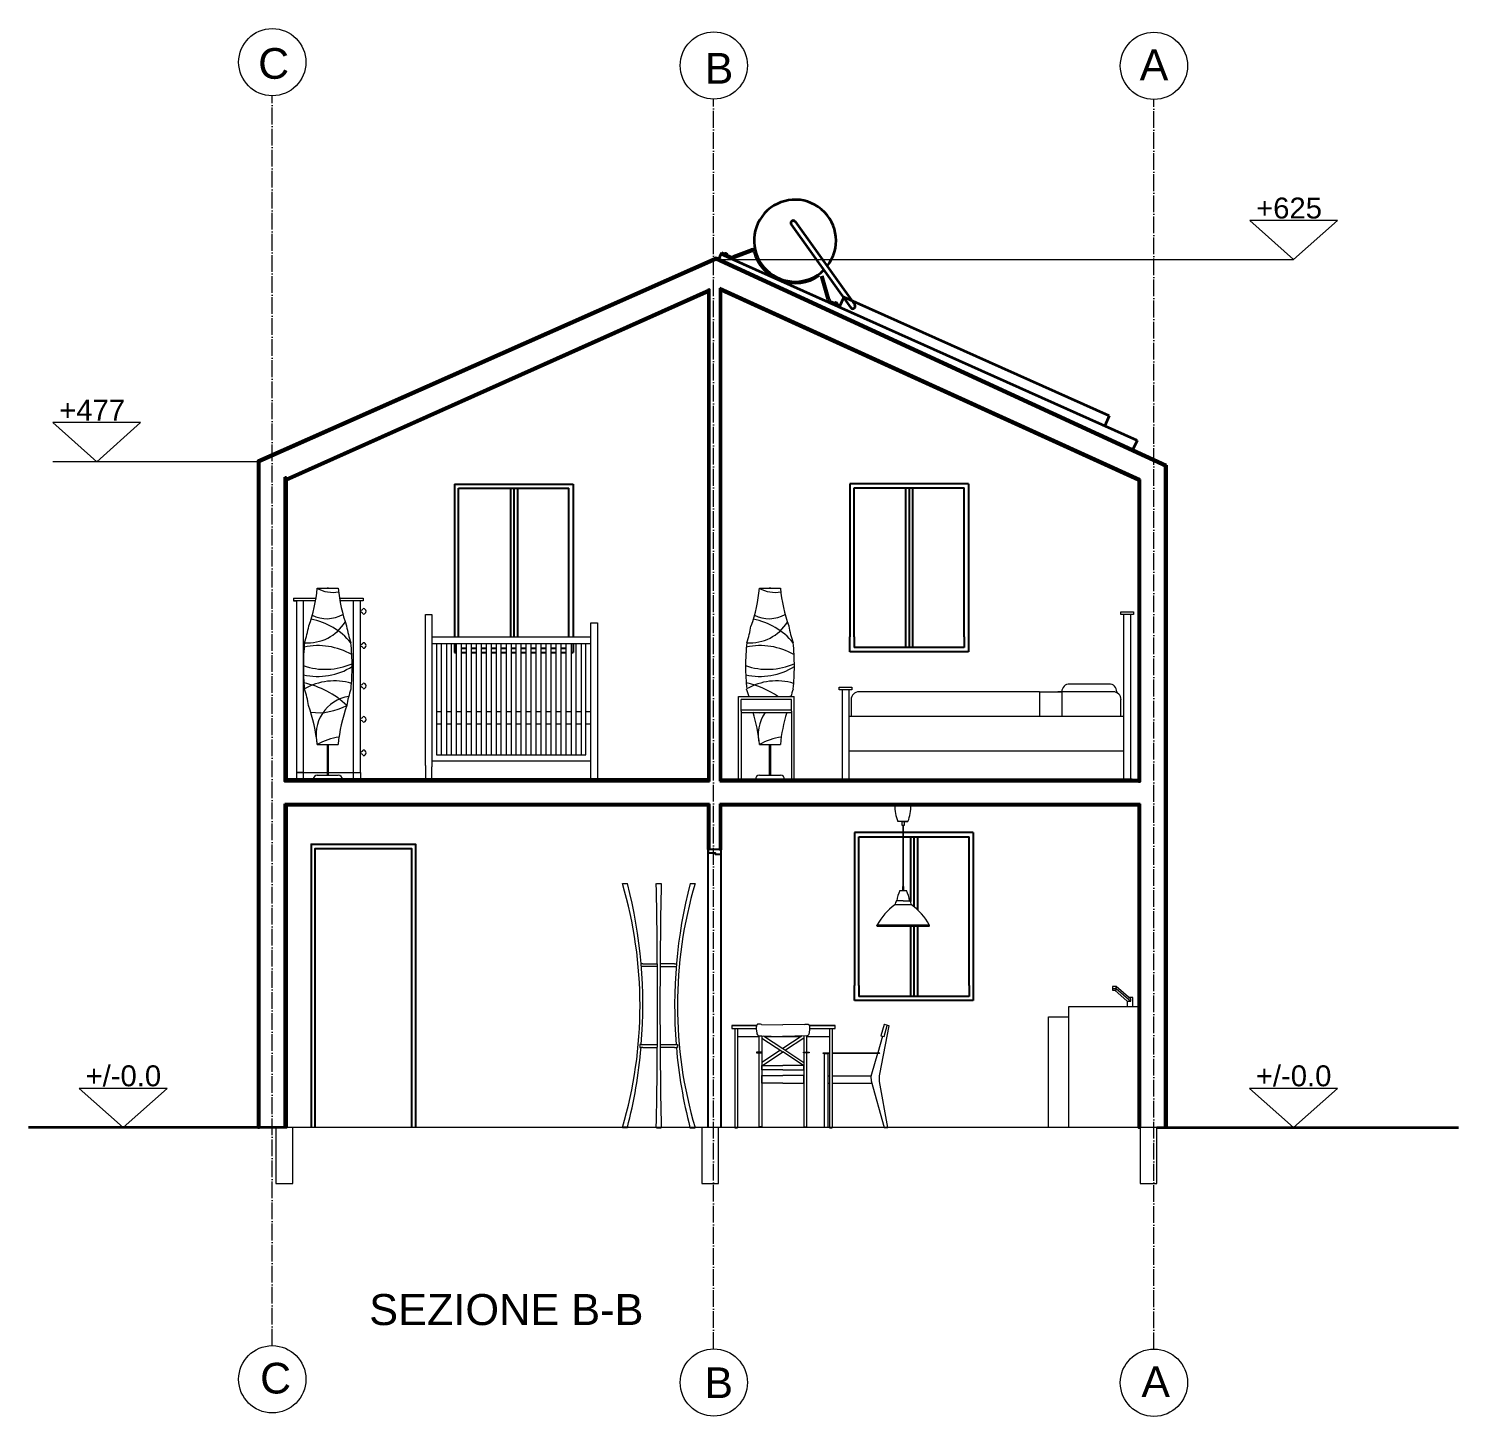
# Model space of a CAD drawing. Header units: metres. Extents: x 2187 to 7012, y 1292 to 6887.
# Drawn here: x 5986 to 7012, y 2085 to 3080 of the extents above; entities that cross this region are included whole.
import ezdxf

# ---------------------------------------------------------------- set-up
doc = ezdxf.new("R2010")
doc.units = ezdxf.units.M
doc.header["$LTSCALE"] = 5
doc.header["$MEASUREMENT"] = 0
doc.linetypes.add('ACAD_ISO04W100', pattern=[30, 24, -3, 0, -3])
doc.layers.get('0').update_dxf_attribs({"color": 30})
for name, color, linetype, lineweight in [('A-ANNO-DIMS', 3, 'Continuous', 18), ('A-ANNO-NOTE', 7, 'Continuous', 35), ('A-ANNO-SYMB', 3, 'Continuous', 18), ('A-DETL-MCUT', 4, 'Continuous', 25), ('A-ELEV-IDEN', 3, 'Continuous', 18), ('A-ELEV-MBE1', 7, 'Continuous', 35), ('A-ELEV-MBE2', 4, 'Continuous', 25), ('A-FURN', 8, 'Continuous', 18), ('A-SECT-MCUT', 7, 'Continuous', 35)]:
    doc.layers.add(name, color=color, linetype=linetype, lineweight=lineweight)
doc.styles.add('ARIAL', font='Arial.ttf')
doc.styles.get("Standard").update_dxf_attribs({"font": 'Arial.ttf'})

msp = doc.modelspace()

# ---------------------------------------------------------------- linework, layer by layer
at = {"color": 0}
for p, q in [((6270.9, 2541.7), (6275.4, 2541.7)), ((6394.1, 2541.7), (6389.5, 2541.7)), ((6777.7, 2541.7), (6777.7, 2541.7)), ((6777.7, 2541.7), (6782.2, 2541.7))]:
    msp.add_line(p, q, dxfattribs=at)
for p, q in [((6415.7, 2292), (6412.2, 2292)), ((6436.4, 2292), (6439.9, 2292)), ((6460.5, 2292), (6464.2, 2292)), ((6492.6, 2292.1), (6494.6, 2292.1)), ((6560.6, 2292.1), (6562.6, 2292.1))]:
    msp.add_line(p, q)
at = {"layer": 'A-ANNO-DIMS'}
for p, q in [((6479.2, 2914.4), (6893.5, 2914.4)), ((6150.6, 2769.5), (6003.5, 2769.5))]:
    msp.add_line(p, q, dxfattribs=at)
for points in [[(6862, 2942.4), (6893.5, 2914.4), (6925, 2942.4)], [(6003.5, 2797.5), (6035, 2769.5), (6066.5, 2797.5)], [(6022.4, 2320), (6053.9, 2292), (6085.4, 2320)], [(6861.9, 2320), (6893.4, 2292), (6924.9, 2320)]]:
    msp.add_lwpolyline(points, close=True, dxfattribs=at)
at = {"layer": 'A-ANNO-NOTE', "color": 0}
msp.add_line((6171.1, 2292), (5986.1, 2292), dxfattribs=at)
msp.add_lwpolyline([(6795.4, 2292), (7011.7, 2292)], dxfattribs=at)
at = {"layer": 'A-ANNO-SYMB', "linetype": 'ACAD_ISO04W100', "ltscale": 0.1}
for p, q in [((6160.9, 2135.6), (6160.9, 3031.8)), ((6477.3, 2133.2), (6477.3, 3029.4)), ((6793.3, 2133.1), (6793.3, 3029.3))]:
    msp.add_line(p, q, dxfattribs=at)
at = {"layer": 'A-ANNO-SYMB', "color": 0}
msp.add_line((6783.4, 2292), (6163.5, 2292), dxfattribs=at)
at = {"layer": 'A-ANNO-SYMB'}
for centre in [(6160.9, 3056), (6477.6, 3053.6), (6793.3, 3053.4), (6160.9, 2111.5), (6477.6, 2109.2), (6793.3, 2109)]:
    msp.add_circle(centre, 24.1, dxfattribs=at)
at = {"layer": 'A-DETL-MCUT'}
for p, q in [((6171.1, 2758.4), (6169.9, 2758.4)), ((6473.5, 2292), (6473.5, 2491.5)), ((6483, 2292), (6483, 2491.5))]:
    msp.add_line(p, q, dxfattribs=at)
for points in [[(6782.2, 2540.2), (6783.4, 2540.2)], [(6473.5, 2491.5), (6473.5, 2489), (6478.5, 2489), (6478.5, 2488), (6483, 2488), (6483, 2491.5), (6473.5, 2491.5)]]:
    msp.add_lwpolyline(points, dxfattribs=at)
at = {"layer": 'A-ELEV-IDEN', "color": 3}
for points in [[(6175.6, 2292), (6163.5, 2292), (6163.5, 2252), (6175.6, 2252)], [(6481, 2292), (6469, 2292), (6469, 2252), (6481, 2252)], [(6795.4, 2292), (6783.4, 2292), (6783.4, 2252), (6795.4, 2252)]]:
    msp.add_lwpolyline(points, close=True, dxfattribs=at)
at = {"layer": 'A-ELEV-MBE1', "color": 0}
for p, q in [((6533.1, 2939.6), (6575.8, 2879.9)), ((6536, 2941.7), (6578.7, 2882)), ((6483.2, 2919.4), (6482.7, 2918.3)), ((6483.2, 2919.4), (6489.3, 2916.6)), ((6485.8, 2919), (6485.5, 2918.4)), ((6486.1, 2918.8), (6485.8, 2918.2)), ((6487.2, 2918.4), (6485.9, 2919)), ((6486.7, 2917.9), (6486.9, 2918.4)), ((6487, 2917.7), (6487.2, 2918.3)), ((6504.8, 2921.6), (6491.6, 2916.6)), ((6505.2, 2920.5), (6492, 2915.5)), ((6559.3, 2885.7), (6554.5, 2902.5)), ((6560.4, 2886), (6555.6, 2902.8)), ((6562, 2884.1), (6568.1, 2881.4)), ((6564.6, 2883.7), (6564.4, 2883.1)), ((6564.9, 2883.5), (6564.6, 2883)), ((6566, 2883.1), (6564.7, 2883.7)), ((6565.5, 2882.6), (6565.7, 2883.2)), ((6565.8, 2882.5), (6566, 2883)), ((6568.1, 2881.4), (6567.6, 2880.3))]:
    msp.add_line(p, q, dxfattribs=at)
for points in [[(6482.7, 2918.3), (6480.7, 2913.8)], [(6781.2, 2784.7), (6482.7, 2918.3)], [(6570.9, 2887.6), (6567.6, 2880.3)], [(6761.2, 2802.4), (6570.9, 2887.6)], [(6761.2, 2802.4), (6758, 2795.1)], [(6781.2, 2784.7), (6777.8, 2777.2)], [(6171.1, 2523.2), (6302.1, 2523.2)]]:
    msp.add_lwpolyline(points, dxfattribs=at)
for centre, radius, start, end in [((6535.9, 2928), 29.4, 321.5627, 314.4316), ((6534.6, 2940.6), 1.78, 35.2816, 216.4982), ((6485.6, 2918.4), 0.0538, 155.8899, 245.8899), ((6485.8, 2918.9), 0.0538, 65.8899, 155.8899), ((6485.8, 2918.3), 0.0538, 245.8899, 335.8899), ((6485.9, 2918.2), 0.0538, 155.8899, 245.8899), ((6486, 2918.8), 0.0538, 335.8899, 65.8899), ((6486.1, 2918.8), 0.0538, 65.8899, 155.8899), ((6486.6, 2917.9), 0.0538, 245.8899, 335.8899), ((6486.7, 2917.9), 0.0538, 155.8899, 245.8899), ((6486.9, 2918.5), 0.0538, 335.8899, 65.8899), ((6487, 2918.4), 0.0538, 65.8899, 155.8899), ((6486.9, 2917.8), 0.0538, 245.8899, 335.8899), ((6487.2, 2918.3), 0.0538, 335.8899, 65.8899), ((6490.5, 2919.4), 4.14, 245.8899, 290.8899), ((6490.5, 2919.4), 2.98, 245.8899, 290.8899), ((6505.5, 2919.7), 2.09, 19.8049, 110.8899), ((6505.5, 2919.7), 0.928, 22.5682, 110.8607), ((6535.9, 2928), 30.5, 195.1144, 304.6497), ((6563.2, 2886.8), 4.14, 195.8899, 245.8899), ((6563.2, 2886.8), 2.98, 195.8899, 245.8899), ((6564.4, 2883.1), 0.0538, 155.8899, 245.8899), ((6564.7, 2883.7), 0.0538, 65.8899, 155.8899), ((6564.6, 2883), 0.0538, 245.8899, 335.8899), ((6564.7, 2883), 0.0538, 155.8899, 245.8899), ((6564.9, 2883.6), 0.0538, 335.8899, 65.8899), ((6565, 2883.5), 0.0538, 65.8899, 155.8899), ((6565.4, 2882.6), 0.0538, 245.8899, 335.8899), ((6565.5, 2882.6), 0.0538, 155.8899, 245.8899), ((6565.7, 2883.2), 0.0538, 335.8899, 65.8899), ((6565.8, 2883.1), 0.0538, 65.8899, 155.8899), ((6565.7, 2882.5), 0.0538, 245.8899, 335.8899), ((6566, 2883.1), 0.0538, 335.8899, 65.8899), ((6577.3, 2881), 1.78, 214.92, 35.8899)]:
    msp.add_arc(centre, radius, start, end, dxfattribs=at)
at = {"layer": 'A-ELEV-MBE2'}
for p, q in [((6291.6, 2753.4), (6291.6, 2643.7)), ((6291.6, 2753.4), (6376.7, 2753.4)), ((6294.6, 2750.4), (6373.7, 2750.4)), ((6294.6, 2643.7), (6294.6, 2750.4)), ((6331.7, 2750.4), (6331.7, 2643.7)), ((6334.2, 2750.4), (6334.2, 2643.7)), ((6336.7, 2750.4), (6336.7, 2643.7)), ((6373.7, 2643.7), (6373.7, 2750.4)), ((6376.7, 2753.4), (6376.7, 2643.7)), ((6575.2, 2753.7), (6575.2, 2644)), ((6660.2, 2753.7), (6575.2, 2753.7)), ((6578.2, 2750.7), (6657.2, 2750.7)), ((6578.2, 2644), (6578.2, 2750.7)), ((6615.2, 2750.7), (6615.2, 2644)), ((6617.7, 2750.7), (6617.7, 2644)), ((6620.2, 2750.7), (6620.2, 2644)), ((6657.2, 2644), (6657.2, 2750.7)), ((6660.2, 2753.7), (6660.2, 2644)), ((6291.6, 2639.2), (6291.6, 2632.7)), ((6376.7, 2639.2), (6376.7, 2632.7)), ((6575.2, 2633.1), (6575.2, 2644)), ((6578.2, 2644), (6578.2, 2636.3)), ((6657.2, 2636.3), (6578.2, 2636.3)), ((6615.2, 2644), (6615.2, 2636.3)), ((6617.7, 2644), (6617.7, 2636.3)), ((6620.2, 2644), (6620.2, 2636.3)), ((6657.2, 2644), (6657.2, 2636.3)), ((6660.2, 2644), (6660.2, 2633.1)), ((6291.6, 2632.7), (6293.1, 2632.7)), ((6296.7, 2635.7), (6300.2, 2635.7)), ((6296.7, 2632.7), (6300.2, 2632.7)), ((6303.8, 2635.7), (6307.4, 2635.7)), ((6303.8, 2632.7), (6307.4, 2632.7)), ((6310.9, 2635.7), (6314.5, 2635.7)), ((6310.9, 2632.7), (6314.5, 2632.7)), ((6318.1, 2635.7), (6321.7, 2635.7)), ((6318.1, 2632.7), (6321.7, 2632.7)), ((6325.2, 2635.7), (6328.8, 2635.7)), ((6325.2, 2632.7), (6328.8, 2632.7)), ((6332.4, 2635.7), (6335.9, 2635.7)), ((6332.4, 2632.7), (6335.9, 2632.7)), ((6339.5, 2635.7), (6343.1, 2635.7)), ((6339.5, 2632.7), (6343.1, 2632.7)), ((6346.7, 2635.7), (6350.2, 2635.7)), ((6346.7, 2632.7), (6350.2, 2632.7)), ((6353.8, 2635.7), (6357.4, 2635.7)), ((6353.8, 2632.7), (6357.4, 2632.7)), ((6360.9, 2635.7), (6364.5, 2635.7)), ((6360.9, 2632.7), (6364.5, 2632.7)), ((6368.1, 2635.7), (6371.6, 2635.7)), ((6368.1, 2632.7), (6371.6, 2632.7)), ((6375.2, 2632.7), (6376.7, 2632.7)), ((6660.2, 2633.1), (6575.2, 2633.1)), ((6578.6, 2503.6), (6578.6, 2393.9)), ((6613.1, 2503.6), (6578.6, 2503.6)), ((6663.7, 2503.6), (6613.7, 2503.6)), ((6663.7, 2503.6), (6663.7, 2393.9)), ((6188.7, 2495.2), (6188.7, 2292)), ((6581.6, 2500.6), (6613.1, 2500.6)), ((6581.6, 2393.9), (6581.6, 2500.6)), ((6613.7, 2500.6), (6660.7, 2500.6)), ((6618.6, 2500.6), (6618.6, 2454)), ((6621.1, 2500.6), (6621.1, 2450.4)), ((6623.6, 2500.6), (6623.6, 2448.2)), ((6660.7, 2393.9), (6660.7, 2500.6)), ((6618.6, 2436.5), (6618.6, 2393.9)), ((6621.1, 2436.5), (6621.1, 2393.9)), ((6623.6, 2436.5), (6623.6, 2393.9)), ((6578.6, 2383), (6578.6, 2393.9)), ((6581.6, 2393.9), (6581.6, 2386.1)), ((6618.6, 2393.9), (6618.6, 2386.1)), ((6621.1, 2393.9), (6621.1, 2386.1)), ((6623.6, 2393.9), (6623.6, 2386.1)), ((6660.7, 2393.9), (6660.7, 2386.1)), ((6663.7, 2393.9), (6663.7, 2383)), ((6663.7, 2383), (6578.6, 2383)), ((6660.7, 2386.1), (6581.6, 2386.1))]:
    msp.add_line(p, q, dxfattribs=at)
at = {"layer": 'A-ELEV-MBE2', "color": 0}
for p, q in [((6483, 2491.5), (6473.5, 2491.5)), ((6783.4, 2297), (6783.4, 2326.1))]:
    msp.add_line(p, q, dxfattribs=at)
at = {"layer": 'A-ELEV-MBE2'}
for points in [[(6188.7, 2495.2), (6188.7, 2495.2), (6263.7, 2495.2), (6263.7, 2292)], [(6191.7, 2292), (6191.7, 2492.2), (6260.7, 2492.2), (6260.7, 2292)]]:
    msp.add_lwpolyline(points, dxfattribs=at)
at = {"layer": 'A-FURN'}
for p, q in [((6193.2, 2678.7), (6208.2, 2678.7)), ((6193.2, 2678.7), (6205.7, 2678.7)), ((6193.2, 2678.7), (6200.7, 2678.7)), ((6201.2, 2678.7), (6200.2, 2678.7)), ((6200.2, 2678.7), (6200.7, 2678.7)), ((6510.4, 2678.7), (6525.4, 2678.7)), ((6510.4, 2678.7), (6522.9, 2678.7)), ((6510.4, 2678.7), (6517.9, 2678.7)), ((6518.4, 2678.7), (6517.4, 2678.7)), ((6517.4, 2678.7), (6517.9, 2678.7)), ((6176.2, 2671.7), (6176.2, 2669.7)), ((6176.2, 2671.7), (6192.2, 2671.7)), ((6191.9, 2669.7), (6176.2, 2669.7)), ((6176.2, 2669.7), (6178.2, 2669.7)), ((6178.2, 2669.7), (6178.2, 2541.7)), ((6183.2, 2546.7), (6183.2, 2669.7)), ((6209.1, 2671.7), (6226.2, 2671.7)), ((6226.2, 2669.7), (6209.4, 2669.7)), ((6219.2, 2546.7), (6219.2, 2669.7)), ((6224.2, 2546.7), (6224.2, 2669.7)), ((6226.2, 2671.7), (6226.2, 2669.7)), ((6771.6, 2581.9), (6771.6, 2659.9)), ((6776.6, 2659.9), (6776.6, 2541.9)), ((6275.4, 2639.2), (6389.5, 2639.2)), ((6569.6, 2605.9), (6569.6, 2541.9)), ((6574.6, 2581.9), (6574.6, 2605.9)), ((6732.8, 2610.1), (6761.1, 2610.1)), ((6495.3, 2595.3), (6495.3, 2601)), ((6495.3, 2601), (6535.3, 2601)), ((6495.3, 2541), (6495.3, 2595.3)), ((6533.3, 2599), (6497.3, 2599)), ((6497.3, 2595.3), (6497.3, 2599)), ((6497.3, 2590.7), (6497.3, 2595.3)), ((6533.3, 2595), (6533.3, 2599)), ((6533.3, 2590.7), (6533.3, 2595)), ((6535.3, 2595), (6535.3, 2601)), ((6535.3, 2541), (6535.3, 2595)), ((6576.1, 2598.9), (6576.1, 2586.9)), ((6711.3, 2604.5), (6581.7, 2604.5)), ((6711.3, 2604.5), (6727.2, 2604.5)), ((6711.3, 2604.5), (6711.3, 2586.9)), ((6764.1, 2604.5), (6724.3, 2604.5)), ((6727.2, 2604.5), (6727.2, 2586.9)), ((6766.7, 2604.5), (6766.7, 2603.8)), ((6769.6, 2586.9), (6769.6, 2598.9)), ((6533.3, 2591.3), (6497.3, 2591.3)), ((6497.3, 2590.7), (6497.3, 2541)), ((6497.3, 2589.7), (6533.3, 2589.7)), ((6533.3, 2590.7), (6533.3, 2541)), ((6574.6, 2586.9), (6771.6, 2586.9)), ((6574.6, 2541.9), (6574.6, 2581.9)), ((6771.6, 2541.9), (6771.6, 2581.9)), ((6193.2, 2566.7), (6208.2, 2566.7)), ((6200.2, 2566.7), (6200.2, 2544.7)), ((6201.2, 2544.7), (6201.2, 2566.7)), ((6510.4, 2566.7), (6525.4, 2566.7)), ((6517.4, 2566.7), (6517.4, 2544.7)), ((6518.4, 2544.7), (6518.4, 2566.7)), ((6771.6, 2561.9), (6574.6, 2561.9)), ((6183.2, 2546.7), (6178.2, 2546.7)), ((6178.2, 2546.7), (6200.2, 2546.7)), ((6183.2, 2541.7), (6183.2, 2546.7)), ((6193.2, 2544.7), (6208.2, 2544.7)), ((6201.2, 2546.7), (6224.2, 2546.7)), ((6219.2, 2541.7), (6219.2, 2546.7)), ((6219.2, 2546.7), (6224.2, 2546.7)), ((6224.2, 2546.7), (6224.2, 2541.7)), ((6270.9, 2551.7), (6270.9, 2541.7)), ((6275.4, 2541.7), (6275.4, 2550.8)), ((6389.5, 2541.7), (6389.5, 2552)), ((6394.1, 2551.3), (6394.1, 2541.7)), ((6510.4, 2544.7), (6525.4, 2544.7)), ((6612.4, 2511.5), (6609.6, 2511.5)), ((6614, 2511.5), (6612.4, 2511.5)), ((6612.6, 2508.5), (6612.6, 2511.5)), ((6612.6, 2511.5), (6613.1, 2511.5)), ((6614.2, 2508.5), (6612.6, 2508.5)), ((6613.1, 2508.5), (6613.1, 2464.9)), ((6613.3, 2511.5), (6613.9, 2511.5)), ((6613.7, 2511.5), (6614.2, 2511.5)), ((6613.7, 2464.9), (6613.7, 2508.5)), ((6616.8, 2511.5), (6614, 2511.5)), ((6614.2, 2511.5), (6614.2, 2508.5)), ((6614.2, 2511.5), (6616.8, 2511.5)), ((6610.9, 2461.9), (6615.9, 2461.9)), ((6613.9, 2464.9), (6612.9, 2464.9)), ((6612.9, 2464.9), (6612.9, 2461.9)), ((6613.4, 2461.9), (6613.7, 2461.9)), ((6613.7, 2461.9), (6613.9, 2461.9)), ((6613.9, 2461.9), (6613.9, 2464.9)), ((6619.4, 2451.7), (6607.4, 2451.7)), ((6613.4, 2454.7), (6608.7, 2454.7)), ((6613.4, 2454.7), (6618.1, 2454.7)), ((6594.8, 2437.3), (6632, 2437.3)), ((6594.8, 2437.3), (6613.4, 2437.3)), ((6594.8, 2436.5), (6632, 2436.5)), ((6763.7, 2393.1), (6763.7, 2391.8)), ((6766.3, 2393.1), (6763.7, 2393.1)), ((6763.7, 2391.8), (6763.7, 2390.5)), ((6763.7, 2391.8), (6766.3, 2391.8)), ((6763.7, 2390.5), (6766.3, 2390.5)), ((6765.2, 2390.5), (6774.1, 2382.7)), ((6766.3, 2391.8), (6766.3, 2393.1)), ((6776.8, 2384), (6766.3, 2393.1)), ((6766.3, 2390.5), (6766.3, 2391.8)), ((6766.3, 2391.8), (6776.8, 2382.7)), ((6774.1, 2382.7), (6774.1, 2378.8)), ((6774.1, 2382.7), (6776.8, 2382.7)), ((6778.1, 2385.3), (6775.3, 2385.3)), ((6776.8, 2382.7), (6776.8, 2384)), ((6778.1, 2378.8), (6778.1, 2385.3)), ((6717.6, 2292), (6717.6, 2371.4)), ((6717.6, 2371.4), (6732.2, 2371.4)), ((6732.3, 2292), (6732.3, 2378.8)), ((6732.3, 2378.8), (6782.2, 2378.8))]:
    msp.add_line(p, q, dxfattribs=at)
at = {"layer": 'A-FURN', "color": 8}
for p, q in [((6412.2, 2467), (6415.7, 2467)), ((6436.4, 2467), (6439.9, 2467)), ((6460.6, 2467), (6464.1, 2467)), ((6426.7, 2409.5), (6425.4, 2409.5)), ((6437.1, 2407.5), (6425.6, 2407.5)), ((6426.7, 2409.5), (6426.7, 2409.5)), ((6426.7, 2409.5), (6437.1, 2409.5)), ((6449.5, 2409.5), (6439.1, 2409.5)), ((6439.1, 2407.5), (6450.6, 2407.5)), ((6449.5, 2409.5), (6450.8, 2409.5)), ((6426.7, 2379.5), (6426.7, 2379.5)), ((6508.3, 2365.1), (6490.6, 2365.1)), ((6490.6, 2365.1), (6508.3, 2365.1)), ((6490.6, 2365.1), (6490.6, 2363.1)), ((6490.6, 2365.1), (6508.3, 2365.1)), ((6490.6, 2363.1), (6508.1, 2363.1)), ((6490.6, 2363.1), (6492.6, 2363.1)), ((6492.6, 2363.1), (6492.6, 2292.1)), ((6492.6, 2363.1), (6494.6, 2363.1)), ((6494.6, 2363.1), (6494.6, 2292.1)), ((6511.7, 2366), (6527.2, 2365.7)), ((6542.7, 2366), (6527.2, 2365.7)), ((6564.6, 2365.1), (6546.1, 2365.1)), ((6546.1, 2365.1), (6564.6, 2365.1)), ((6546.3, 2363.1), (6564.6, 2363.1)), ((6560.6, 2363.1), (6560.6, 2292.1)), ((6562.6, 2363.1), (6562.6, 2292.1)), ((6564.6, 2363.1), (6564.6, 2365.1)), ((6425.6, 2351.5), (6424.6, 2351.5)), ((6424.6, 2351.5), (6424.6, 2349.5)), ((6424.6, 2349.5), (6425.4, 2349.5)), ((6426.7, 2349.5), (6425.4, 2349.5)), ((6425.6, 2351.5), (6437.1, 2351.5)), ((6426.7, 2349.5), (6437.1, 2349.5)), ((6439.1, 2351.5), (6450.6, 2351.5)), ((6449.5, 2349.5), (6439.1, 2349.5)), ((6449.5, 2349.5), (6450.7, 2349.5)), ((6450.6, 2351.5), (6451.6, 2351.5)), ((6451.6, 2349.5), (6450.7, 2349.5)), ((6451.6, 2351.5), (6451.6, 2349.5)), ((6510.1, 2357.1), (6494.6, 2357.1)), ((6512.1, 2356.2), (6527.2, 2346.2)), ((6513.3, 2357.7), (6527.2, 2348.6)), ((6540.3, 2357.1), (6514.1, 2357.1)), ((6541.1, 2357.7), (6527.2, 2348.6)), ((6527.2, 2348.6), (6542.3, 2338.7)), ((6542.3, 2356.2), (6529, 2347.5)), ((6560.6, 2357.1), (6544.3, 2357.1)), ((6598.7, 2357.6), (6595.2, 2345.7)), ((6525.4, 2347.4), (6512.1, 2338.7)), ((6512.5, 2336.5), (6527.2, 2346.2)), ((6541.9, 2336.5), (6527.2, 2346.2)), ((6595, 2345.1), (6590.6, 2330.2)), ((6590.6, 2330.2), (6590.3, 2328.5)), ((6590.3, 2328.5), (6590.5, 2325.6)), ((6590.5, 2325.6), (6599.8, 2292.1))]:
    msp.add_line(p, q, dxfattribs=at)
at = {"layer": 'A-FURN'}
for points in [[(6270.9, 2551.7), (6270.9, 2659.9), (6275.4, 2659.9), (6275.4, 2550.8)], [(6778.6, 2661.9), (6778.6, 2659.9), (6769.6, 2659.9), (6769.6, 2661.9), (6778.6, 2661.9)], [(6389.5, 2552), (6389.5, 2654), (6394.1, 2654), (6394.1, 2551.3)], [(6275.4, 2643.7), (6275.4, 2554.9), (6389.5, 2554.9), (6389.5, 2643.7), (6275.4, 2643.7)], [(6278.8, 2639.2), (6278.8, 2559.4), (6385.9, 2559.4), (6385.9, 2639.2)], [(6282.4, 2559.4), (6282.4, 2639.2)], [(6286, 2559.4), (6286, 2639.2)], [(6289.5, 2559.4), (6289.5, 2639.2)], [(6293.1, 2559.4), (6293.1, 2639.2)], [(6296.7, 2559.4), (6296.7, 2639.2)], [(6300.2, 2559.4), (6300.2, 2639.2)], [(6303.8, 2559.4), (6303.8, 2639.2)], [(6307.4, 2559.4), (6307.4, 2639.2)], [(6310.9, 2559.4), (6310.9, 2639.2)], [(6314.5, 2559.4), (6314.5, 2639.2)], [(6318.1, 2559.4), (6318.1, 2639.2)], [(6321.7, 2559.4), (6321.7, 2639.2)], [(6325.2, 2559.4), (6325.2, 2639.2)], [(6328.8, 2559.4), (6328.8, 2639.2)], [(6332.4, 2559.4), (6332.4, 2639.2)], [(6335.9, 2559.4), (6335.9, 2639.2)], [(6339.5, 2559.4), (6339.5, 2639.2)], [(6343.1, 2559.4), (6343.1, 2639.2)], [(6346.7, 2559.4), (6346.7, 2639.2)], [(6350.2, 2559.4), (6350.2, 2639.2)], [(6353.8, 2559.4), (6353.8, 2639.2)], [(6357.4, 2559.4), (6357.4, 2639.2)], [(6360.9, 2559.4), (6360.9, 2639.2)], [(6364.5, 2559.4), (6364.5, 2639.2)], [(6368.1, 2559.4), (6368.1, 2639.2)], [(6371.6, 2559.4), (6371.6, 2639.2)], [(6375.2, 2639.2), (6375.2, 2559.4)], [(6378.8, 2559.3), (6378.8, 2639.2)], [(6382.4, 2639.2), (6382.4, 2559.4)], [(6576.6, 2605.9), (6567.6, 2605.9), (6567.6, 2607.9), (6576.6, 2607.9), (6576.6, 2605.9)], [(6278.8, 2590.3), (6282.4, 2590.3)], [(6286, 2590.3), (6289.5, 2590.3)], [(6293.1, 2590.3), (6296.7, 2590.3)], [(6300.2, 2590.3), (6303.8, 2590.3)], [(6307.4, 2590.3), (6310.9, 2590.3)], [(6314.5, 2590.3), (6318.1, 2590.3)], [(6321.7, 2590.3), (6325.2, 2590.3)], [(6328.8, 2590.3), (6332.4, 2590.3)], [(6335.9, 2590.3), (6339.5, 2590.3)], [(6343.1, 2590.3), (6346.7, 2590.3)], [(6350.2, 2590.3), (6353.8, 2590.3)], [(6357.4, 2590.3), (6360.9, 2590.3)], [(6364.5, 2590.3), (6368.1, 2590.3)], [(6371.6, 2590.3), (6375.2, 2590.3)], [(6378.8, 2590.3), (6382.4, 2590.3)], [(6385.9, 2590.3), (6389.6, 2590.3)], [(6282.4, 2581.2), (6278.8, 2581.2)], [(6289.5, 2581.2), (6286, 2581.2)], [(6296.7, 2581.2), (6293.1, 2581.2)], [(6303.8, 2581.2), (6300.2, 2581.2)], [(6310.9, 2581.2), (6307.4, 2581.2)], [(6318.1, 2581.2), (6314.5, 2581.2)], [(6325.2, 2581.2), (6321.7, 2581.2)], [(6332.4, 2581.2), (6328.8, 2581.2)], [(6339.5, 2581.2), (6335.9, 2581.2)], [(6346.7, 2581.2), (6343.1, 2581.2)], [(6353.8, 2581.2), (6350.2, 2581.2)], [(6360.9, 2581.2), (6357.4, 2581.2)], [(6368.1, 2581.2), (6364.5, 2581.2)], [(6375.2, 2581.2), (6371.6, 2581.2)], [(6382.4, 2581.2), (6378.8, 2581.2)], [(6389.5, 2581.2), (6385.9, 2581.2)]]:
    msp.add_lwpolyline(points, dxfattribs=at)
at = {"layer": 'A-FURN', "color": 8}
for points in [[(6511.7, 2366), (6511.1, 2366.1), (6510.6, 2366.1), (6510.3, 2366.1), (6509.9, 2366.1), (6509.7, 2366.1), (6509.5, 2366.1), (6509.4, 2366.1), (6509.2, 2366.1), (6509.1, 2366.1), (6509.1, 2366.1), (6509, 2366.1), (6508.9, 2366), (6508.8, 2366), (6508.8, 2365.9), (6508.7, 2365.8), (6508.6, 2365.7), (6508.5, 2365.6), (6508.4, 2365.4), (6508.3, 2365.2), (6508.2, 2364.9), (6508.2, 2364.6), (6508.1, 2364.1), (6508.1, 2363.5), (6508.1, 2362.8)], [(6542.7, 2366), (6543.3, 2366.1), (6543.8, 2366.1), (6544.1, 2366.1), (6544.5, 2366.1), (6544.7, 2366.1), (6544.9, 2366.1), (6545, 2366.1), (6545.2, 2366.1), (6545.3, 2366.1), (6545.3, 2366.1), (6545.4, 2366.1), (6545.5, 2366), (6545.6, 2366), (6545.6, 2365.9), (6545.7, 2365.8), (6545.8, 2365.7), (6545.9, 2365.6), (6546, 2365.4), (6546.1, 2365.2), (6546.2, 2364.9), (6546.2, 2364.6), (6546.3, 2364.1), (6546.3, 2363.5), (6546.3, 2362.8)], [(6599.8, 2292.1), (6602.4, 2292.1), (6596.5, 2325), (6596.4, 2326), (6596.4, 2327.1), (6596.4, 2328.1), (6596.4, 2329), (6596.6, 2330.2), (6603.4, 2365), (6600.1, 2365.8), (6599.9, 2365.8), (6597.5, 2357.8), (6599.9, 2357.3), (6602, 2365.3)], [(6510.1, 2346), (6510.1, 2357.7), (6512.1, 2357.7), (6512.1, 2346)], [(6542.3, 2357.7), (6542.3, 2346)], [(6544.3, 2346), (6544.3, 2357.7)], [(6512.1, 2345.5), (6512.1, 2292.5), (6510.1, 2292.5), (6510.1, 2345.5)], [(6542.3, 2345.5), (6542.3, 2292.5), (6544.3, 2292.5), (6544.3, 2345.5)], [(6560.6, 2345.1), (6556, 2345.1), (6556, 2345.7), (6560.6, 2345.7)], [(6562.6, 2345.7), (6596.8, 2345.7), (6596.3, 2345.1), (6562.6, 2345.1)], [(6527.2, 2333.3), (6512.1, 2333.3), (6512.1, 2336.5), (6527.2, 2336.5)], [(6527.2, 2323.9), (6512.1, 2323.9), (6512.1, 2329.4), (6527.2, 2329.4)], [(6527.2, 2333.3), (6542.3, 2333.3), (6542.3, 2336.5), (6527.2, 2336.5)], [(6527.2, 2323.9), (6542.3, 2323.9), (6542.3, 2329.4), (6527.2, 2329.4)], [(6559.4, 2329), (6560.6, 2329)], [(6562.6, 2329), (6590.4, 2329)], [(6560.6, 2323.5), (6559.4, 2323.5)], [(6591, 2323.5), (6562.6, 2323.5)]]:
    msp.add_lwpolyline(points, dxfattribs=at)
for points in [[(6508.1, 2362.8), (6508.4, 2359.7, 0.145144), (6508.9, 2358.6, 0.122545), (6510.1, 2357.7), (6527.4, 2357.4)], [(6546.3, 2362.8), (6546, 2359.7, -0.145144), (6545.5, 2358.6, -0.122545), (6544.3, 2357.7), (6527, 2357.4)]]:
    msp.add_lwpolyline(points, format="xyb", dxfattribs=at)
for points in [[(6512.4, 2346), (6508.3, 2346), (6508.3, 2345.5), (6512.4, 2345.5)], [(6542, 2346), (6546.1, 2346), (6546.1, 2345.5), (6542, 2345.5)], [(6556.9, 2345.1), (6559.4, 2345.1), (6559.4, 2292.1), (6556.9, 2292.1)]]:
    msp.add_lwpolyline(points, close=True, dxfattribs=at)
at = {"layer": 'A-FURN'}
for centre, radius, start, end in [((6078.2, 2690.3), 115.6, 340.5094, 354.2569), ((6204.4, 2699.2), 23.4, 241.3552, 280.029), ((6323.2, 2690.3), 115.6, 185.7431, 199.4906), ((6395.4, 2690.3), 115.6, 340.5094, 354.2569), ((6521.6, 2699.2), 23.4, 241.3552, 280.029), ((6640.4, 2690.3), 115.6, 185.7431, 199.4906), ((6180, 2609), 48.3, 39.4055, 79.5672), ((6199.9, 2680.3), 23.4, 243.6126, 299.9981), ((6223.5, 2665.8), 3.05, 281.8602, 329.5563), ((6223.5, 2658.7), 3.05, 30.4437, 78.1398), ((6226.2, 2662.2), 2, 270, 90), ((6497.2, 2609), 48.3, 39.4055, 79.5672), ((6517.1, 2680.3), 23.4, 243.6126, 299.9981), ((6186.5, 2671), 31.4, 265.5187, 328.3215), ((6117.6, 2663), 70.4, 340.6451, 350.736), ((6283.7, 2663), 70.4, 189.264, 199.3549), ((6503.7, 2671), 31.4, 265.5187, 328.3215), ((6434.8, 2663), 70.4, 340.6451, 350.736), ((6600.9, 2663), 70.4, 189.264, 199.3549), ((6345, 2622.7), 161.8, 173.9689, 180), ((6193.8, 2589.3), 48.3, 60.0534, 102.0593), ((6056.4, 2622.7), 161.8, 0, 6.0311), ((6223.5, 2641.3), 3.05, 281.8602, 329.5563), ((6223.5, 2634.2), 3.05, 30.4437, 78.1398), ((6226.2, 2637.7), 2, 270, 90), ((6662.2, 2622.7), 161.8, 173.9689, 180), ((6511, 2589.3), 48.3, 60.0534, 102.0593), ((6373.6, 2622.7), 161.8, 0, 6.0311), ((6198.9, 2668.9), 48.3, 250.9803, 293.5104), ((6345, 2622.7), 161.8, 180, 185.7291), ((6193.7, 2661.2), 45.7, 256.8367, 302.4485), ((6056.4, 2622.7), 161.8, 354.2637, 0), ((6516.1, 2668.9), 48.3, 250.9803, 293.5104), ((6662.2, 2622.7), 161.8, 180, 185.7291), ((6510.9, 2661.2), 45.7, 256.8367, 302.4485), ((6373.6, 2622.7), 161.8, 354.2637, 0), ((6171, 2549.4), 62.7, 46.1963, 78.3734), ((6205.3, 2569.8), 42.5, 73.0603, 120.1353), ((6117.5, 2583.3), 70.4, 9.264, 19.2243), ((6283.8, 2583.3), 70.4, 160.7933, 170.736), ((6223.5, 2612.3), 3.05, 281.8602, 329.5563), ((6223.5, 2605.2), 3.05, 30.4437, 78.1398), ((6226.2, 2608.7), 2, 270, 90), ((6488.2, 2549.4), 62.7, 55.3, 78.3734), ((6522.5, 2569.8), 42.5, 73.0603, 120.1353), ((6434.7, 2583.3), 70.4, 14.5007, 19.2243), ((6601, 2583.3), 70.4, 160.7933, 165.4993), ((6732.8, 2604.5), 5.58, 90, 180), ((6761.1, 2604.5), 5.58, 0, 90), ((6220.1, 2573.7), 27.8, 98.9296, 194.7142), ((6537.2, 2573.7), 27.8, 98.9296, 101.5855), ((6581.7, 2598.9), 5.58, 90, 180), ((6764.1, 2598.9), 5.58, 0, 90), ((6075.3, 2555.3), 118.4, 5.4999, 19.4086), ((6193.9, 2632), 42.5, 262.7854, 298.7228), ((6325.1, 2555.5), 117.5, 160.5254, 174.5464), ((6223.5, 2588.3), 3.05, 281.8602, 329.5563), ((6226.2, 2584.7), 2, 270, 90), ((6392.5, 2555.3), 118.4, 5.4999, 16.9162), ((6511.1, 2632), 42.5, 262.7854, 275.9057), ((6537.2, 2573.7), 27.8, 145.0295, 194.7142), ((6642.3, 2555.5), 117.5, 163.0951, 174.5464), ((6223.5, 2581.2), 3.05, 30.4437, 78.1398), ((6214.5, 2529.9), 42.5, 97.7129, 120.1353), ((6531.7, 2529.9), 42.5, 97.7129, 120.1353), ((6223.5, 2564.3), 3.05, 281.8602, 329.5563), ((6223.5, 2557.2), 3.05, 30.4437, 78.1398), ((6226.2, 2560.7), 2, 270, 90), ((6193.2, 2541.7), 3, 90.0018, 179.4664), ((6208.2, 2541.7), 3, 0.535, 90), ((6510.4, 2541.7), 3, 90.0018, 179.4664), ((6525.4, 2541.7), 3, 0.535, 90), ((6636.6, 2522.5), 29.2, 178.56, 202.1426), ((6589.8, 2522.5), 29.2, 337.8574, 1.44), ((6632.2, 2451.5), 23.6, 153.877, 172.3028), ((6594.7, 2451.5), 23.6, 7.6972, 26.123), ((6631.6, 2417.8), 41.6, 125.488, 152.0775), ((6613.7, 2450.8), 6.3, 141.52, 171.6227), ((6613.2, 2450.8), 6.3, 8.3773, 38.48), ((6593.6, 2416.3), 43.9, 28.6249, 53.8096), ((6594.8, 2436.9), 0.4, 90, 270), ((6632, 2436.9), 0.4, 270, 90)]:
    msp.add_arc(centre, radius, start, end, dxfattribs=at)
at = {"layer": 'A-FURN', "color": 8}
for centre, radius, start, end in [((6113.8, 2379.5), 310.9, 343.6558, 16.3442), ((6075.2, 2379.5), 351.5, 355.4309, 14.415), ((1964.6, 2379.5), 4472.6, 358.879, 1.121), ((10911.6, 2379.5), 4472.6, 178.879, 181.121), ((6801, 2379.2), 351.5, 165.5238, 184.5098), ((6759.9, 2379.5), 308.4, 163.5177, 196.4827), ((6075.2, 2379.5), 351.5, 345.585, 355.1037), ((6801, 2379.2), 351.5, 184.8369, 194.3539)]:
    msp.add_arc(centre, radius, start, end, dxfattribs=at)
at = {"layer": 'A-SECT-MCUT'}
for p, q in [((6479.2, 2915.6), (6150.6, 2770.2)), ((6479.2, 2914.4), (6151.8, 2769.5)), ((6801.4, 2517), (6801.4, 2766.3)), ((6802.3, 2767.1), (6802.3, 2292)), ((6473.5, 2758.4), (6473.5, 2541.7)), ((6474.5, 2540.2), (6474.5, 2758.4)), ((6474.5, 2541.7), (6171.1, 2541.7)), ((6482, 2540.3), (6782.2, 2540.3)), ((6483, 2541.7), (6777.7, 2541.7)), ((6302.1, 2523.2), (6474.5, 2523.1)), ((6473.5, 2491.5), (6473.5, 2523.2)), ((6474.5, 2491.5), (6474.5, 2524.2)), ((6482, 2524.2), (6783.4, 2524.2)), ((6483, 2523.2), (6782.2, 2523.2)), ((6151.8, 2297), (6151.8, 2515.6)), ((6801.4, 2292), (6801.4, 2517))]:
    msp.add_line(p, q, dxfattribs=at)
at = {"layer": 'A-SECT-MCUT', "color": 0}
msp.add_line((6473.5, 2758.4), (6474.5, 2758.4), dxfattribs=at)
at = {"layer": 'A-SECT-MCUT'}
for points in [[(6802.3, 2767.1), (6479.2, 2915.6)], [(6802.3, 2765.9), (6479.2, 2914.4)], [(6171.1, 2757.3), (6474.5, 2893.1)], [(6482, 2893.9), (6482, 2753.4), (6483, 2753.4), (6483, 2892.3)], [(6783.4, 2756.7), (6482, 2893.9)], [(6782.2, 2756.1), (6483, 2892.3)], [(6171.1, 2756.2), (6474.5, 2891.9)], [(6150.6, 2758.4), (6150.6, 2515.6), (6151.8, 2515.6), (6151.8, 2758.4)], [(6171.1, 2758.4), (6171.1, 2540.2), (6169.9, 2540.2), (6169.9, 2758.4)], [(6482, 2758.4), (6482, 2540.3)], [(6483, 2540.3), (6483, 2758.4)], [(6782.2, 2757.2), (6782.2, 2540.2), (6783.4, 2540.2), (6783.4, 2756.7)], [(6474.5, 2540.2), (6171.1, 2540.2)], [(6171.1, 2524.2), (6171.1, 2292), (6169.9, 2292), (6169.9, 2524.2)], [(6169.9, 2524.2), (6474.5, 2524.2)], [(6482, 2524.2), (6482, 2491.5), (6483, 2491.5), (6483, 2524.2)], [(6782.2, 2524.2), (6782.2, 2292), (6783.4, 2292), (6783.4, 2524.2)], [(6150.6, 2515.6), (6150.6, 2292), (6151.8, 2292), (6151.8, 2515.6)]]:
    msp.add_lwpolyline(points, dxfattribs=at)
for points in [[(6474.5, 2758.4), (6474.5, 2893.1), (6473.5, 2892.7), (6473.5, 2758.4)], [(6151.8, 2769.5), (6150.6, 2770.2), (6150.6, 2758.4), (6151.8, 2758.4)]]:
    msp.add_lwpolyline(points, close=True, dxfattribs=at)

# ---------------------------------------------------------------- texts
at = {"layer": 'A-ANNO-DIMS'}
for s, p in [('+625', (6866.6, 2943.9)), ('+477', (6008.1, 2799)), ('+/-0.0', (6027, 2321.6)), ('+/-0.0', (6866.4, 2321.6))]:
    msp.add_text(s, height=15.01, dxfattribs=at).set_placement(p)
at = {"layer": 'A-ANNO-SYMB', "char_height": 22, "attachment_point": 1, "style": 'ARIAL'}
for s, insert in [('C', (6150.8, 3066.1)), ('B', (6471.1, 3062.6)), ('A', (6783.1, 3065.1)), ('C', (6152.2, 2123.3)), ('B', (6470.9, 2120)), ('A', (6784.3, 2120.7))]:
    msp.add_mtext_dynamic_manual_height_columns(s, width=37.201, gutter_width=2.5, heights=[0], dxfattribs=dict(at, insert=insert))
at = {"layer": 'A-ELEV-MBE1', "insert": (6230.4, 2172.6), "char_height": 22.237, "attachment_point": 1, "style": 'ARIAL'}
msp.add_mtext_dynamic_manual_height_columns('SEZIONE B-B', width=404.321, gutter_width=9, heights=[0], dxfattribs=at)

doc.saveas('drawing.dxf')
